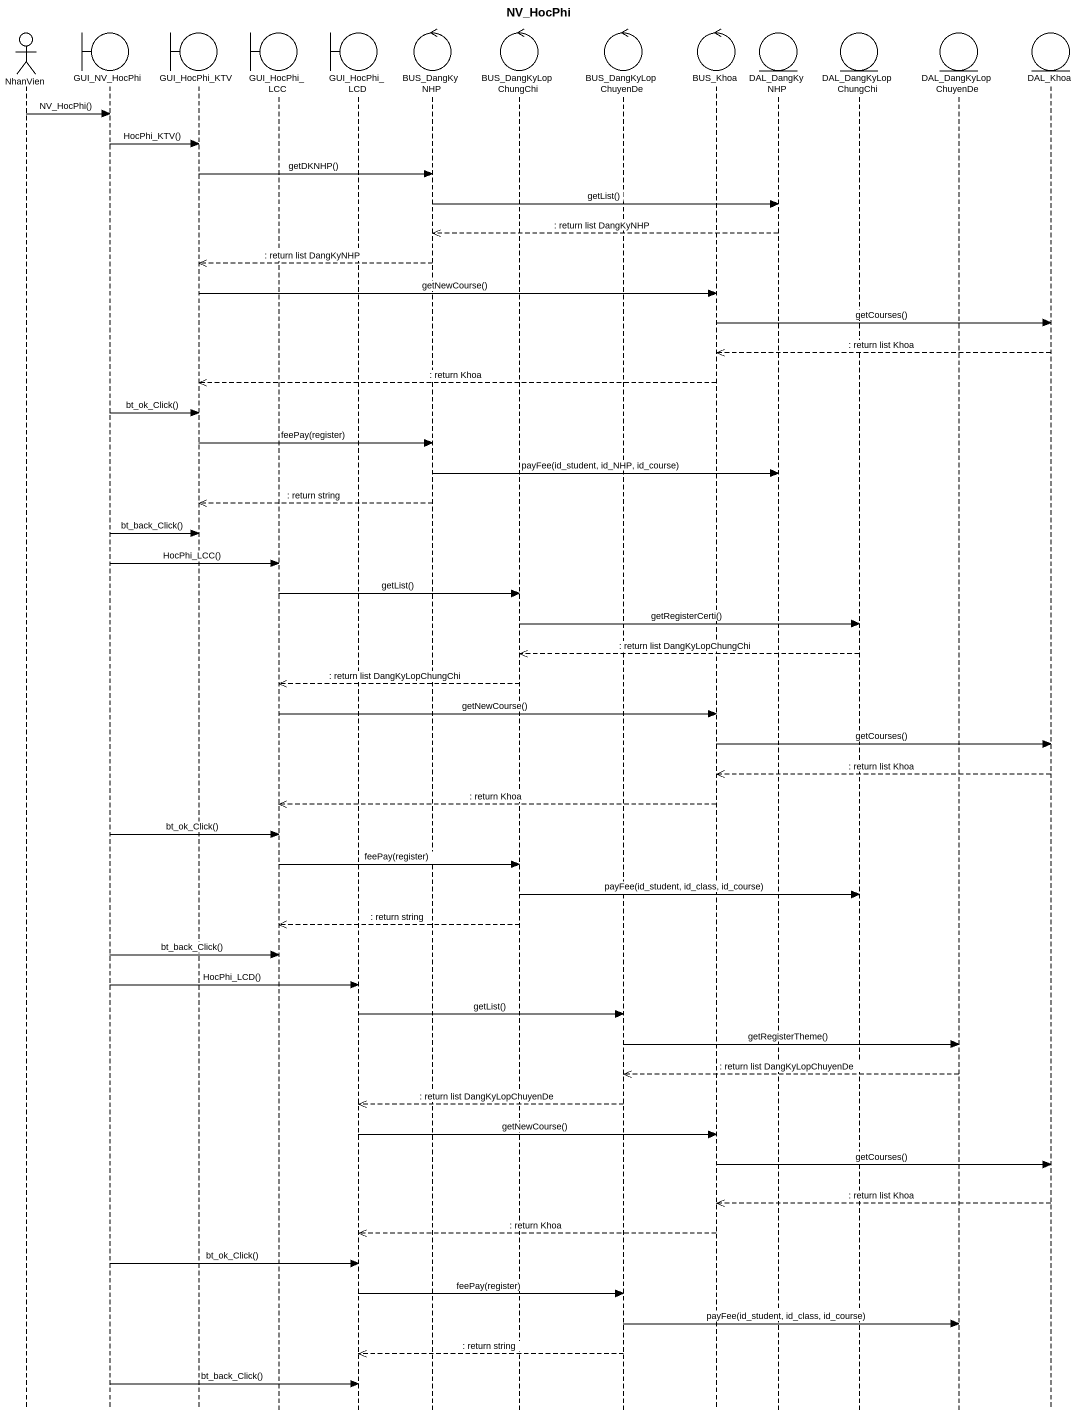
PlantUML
@startuml
title NV_HocPhi
hide footbox
actor NhanVien
boundary GUI_NV_HocPhi
boundary GUI_HocPhi_KTV
boundary GUI_HocPhi_LCC
boundary GUI_HocPhi_LCD
control BUS_DangKyNHP
control BUS_DangKyLopChungChi
control BUS_DangKyLopChuyenDe
control BUS_Khoa
entity DAL_DangKyNHP
entity DAL_DangKyLopChungChi
entity DAL_DangKyLopChuyenDe
entity DAL_Khoa

NhanVien -> GUI_NV_HocPhi : NV_HocPhi()
GUI_NV_HocPhi -> GUI_HocPhi_KTV : HocPhi_KTV()
GUI_HocPhi_KTV -> BUS_DangKyNHP : getDKNHP()
BUS_DangKyNHP -> DAL_DangKyNHP : getList()
DAL_DangKyNHP -->> BUS_DangKyNHP : : return list DangKyNHP
BUS_DangKyNHP -->> GUI_HocPhi_KTV : : return list DangKyNHP
GUI_HocPhi_KTV -> BUS_Khoa : getNewCourse()
BUS_Khoa -> DAL_Khoa : getCourses()
DAL_Khoa -->> BUS_Khoa : : return list Khoa
BUS_Khoa -->> GUI_HocPhi_KTV : : return Khoa
GUI_NV_HocPhi -> GUI_HocPhi_KTV : bt_ok_Click()
GUI_HocPhi_KTV -> BUS_DangKyNHP : feePay(register)
BUS_DangKyNHP -> DAL_DangKyNHP : payFee(id_student, id_NHP, id_course)
BUS_DangKyNHP -->> GUI_HocPhi_KTV : : return string
GUI_NV_HocPhi -> GUI_HocPhi_KTV : bt_back_Click()
GUI_NV_HocPhi -> GUI_HocPhi_LCC : HocPhi_LCC()
GUI_HocPhi_LCC -> BUS_DangKyLopChungChi : getList()
BUS_DangKyLopChungChi -> DAL_DangKyLopChungChi : getRegisterCerti()
DAL_DangKyLopChungChi -->> BUS_DangKyLopChungChi : : return list DangKyLopChungChi
BUS_DangKyLopChungChi -->> GUI_HocPhi_LCC : : return list DangKyLopChungChi
GUI_HocPhi_LCC -> BUS_Khoa : getNewCourse()
BUS_Khoa -> DAL_Khoa : getCourses()
DAL_Khoa -->> BUS_Khoa : : return list Khoa
BUS_Khoa -->> GUI_HocPhi_LCC : : return Khoa
GUI_NV_HocPhi -> GUI_HocPhi_LCC : bt_ok_Click()
GUI_HocPhi_LCC -> BUS_DangKyLopChungChi : feePay(register)
BUS_DangKyLopChungChi -> DAL_DangKyLopChungChi : payFee(id_student, id_class, id_course)
BUS_DangKyLopChungChi -->> GUI_HocPhi_LCC : : return string
GUI_NV_HocPhi -> GUI_HocPhi_LCC : bt_back_Click()
GUI_NV_HocPhi -> GUI_HocPhi_LCD : HocPhi_LCD()
GUI_HocPhi_LCD -> BUS_DangKyLopChuyenDe : getList()
BUS_DangKyLopChuyenDe -> DAL_DangKyLopChuyenDe : getRegisterTheme()
DAL_DangKyLopChuyenDe -->> BUS_DangKyLopChuyenDe : : return list DangKyLopChuyenDe
BUS_DangKyLopChuyenDe -->> GUI_HocPhi_LCD : : return list DangKyLopChuyenDe
GUI_HocPhi_LCD -> BUS_Khoa : getNewCourse()
BUS_Khoa -> DAL_Khoa : getCourses()
DAL_Khoa -->> BUS_Khoa : : return list Khoa
BUS_Khoa -->> GUI_HocPhi_LCD : : return Khoa
GUI_NV_HocPhi -> GUI_HocPhi_LCD : bt_ok_Click()
GUI_HocPhi_LCD -> BUS_DangKyLopChuyenDe : feePay(register)
BUS_DangKyLopChuyenDe -> DAL_DangKyLopChuyenDe : payFee(id_student, id_class, id_course)
BUS_DangKyLopChuyenDe -->> GUI_HocPhi_LCD : : return string
GUI_NV_HocPhi -> GUI_HocPhi_LCD : bt_back_Click()
@enduml
